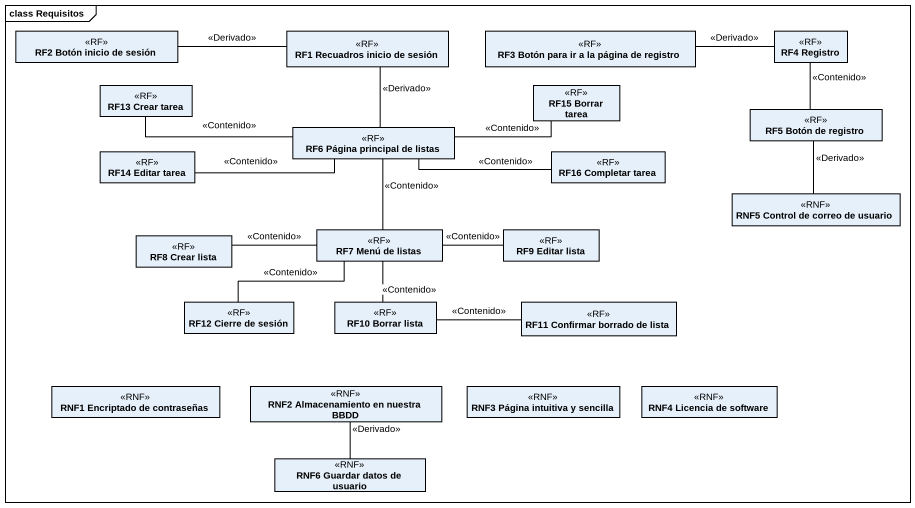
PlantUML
@startuml
mainframe class Requisitos
hide circle
hide empty members
class "RF2 Botón inicio de sesión" as RF2_Botón_inicio_de_sesión <<RF>>
class "RF1 Recuadros inicio de sesión" as RF1_Recuadros_inicio_de <<RF>>
class "RF3 Botón para ir a la página de registro" as RF3_Botón_para_ir_a_la <<RF>>
class "RF4 Registro" as RF4_Registro <<RF>>
class "RF13 Crear tarea" as RF13_Crear_tarea <<RF>>
class "RF15 Borrar tarea" as RF15_Borrar_tarea <<RF>>
class "RF5 Botón de registro" as RF5_Botón_de_registro <<RF>>
class "RF14 Editar tarea" as RF14_Editar_tarea <<RF>>
class "RF6 Página principal de listas" as RF6_Página_principal_de <<RF>>
class "RF16 Completar tarea" as RF16_Completar_tarea <<RF>>
class "RNF5 Control de correo de usuario" as RNF5_Control_de_correo_de <<RNF>>
class "RF8 Crear lista" as RF8_Crear_lista <<RF>>
class "RF7 Menú de listas" as RF7_Menú_de_listas <<RF>>
class "RF9 Editar lista" as RF9_Editar_lista <<RF>>
class "RF12 Cierre de sesión" as RF12_Cierre_de_sesión <<RF>>
class "RF10 Borrar lista" as RF10_Borrar_lista <<RF>>
class "RF11 Confirmar borrado de lista" as RF11_Confirmar_borrado_de <<RF>>
class "RNF1 Encriptado de contraseñas" as RNF1_Encriptado_de <<RNF>>
class "RNF2 Almacenamiento en nuestra BBDD" as RNF2_Almacenamiento_en <<RNF>>
class "RNF3 Página intuitiva y sencilla" as RNF3_Página_intuitiva_y <<RNF>>
class "RNF4 Licencia de software" as RNF4_Licencia_de_software <<RNF>>
class "RNF6 Guardar datos de usuario" as RNF6_Guardar_datos_de <<RNF>>
RF2_Botón_inicio_de_sesión -right- RF1_Recuadros_inicio_de : <<Derivado>>
RF4_Registro -left- RF3_Botón_para_ir_a_la : <<Derivado>>
RF13_Crear_tarea -right- RF6_Página_principal_de : <<Contenido>>
RF15_Borrar_tarea -left- RF6_Página_principal_de : <<Contenido>>
RF5_Botón_de_registro -up- RF4_Registro : <<Contenido>>
RF14_Editar_tarea -right- RF6_Página_principal_de : <<Contenido>>
RF6_Página_principal_de -up- RF1_Recuadros_inicio_de : <<Derivado>>
RF16_Completar_tarea -left- RF6_Página_principal_de : <<Contenido>>
RNF5_Control_de_correo_de -up- RF5_Botón_de_registro : <<Derivado>>
RF8_Crear_lista -right- RF7_Menú_de_listas : <<Contenido>>
RF7_Menú_de_listas -up- RF6_Página_principal_de : <<Contenido>>
RF9_Editar_lista -left- RF7_Menú_de_listas : <<Contenido>>
RF12_Cierre_de_sesión -right- RF7_Menú_de_listas : <<Contenido>>
RF10_Borrar_lista -up- RF7_Menú_de_listas : <<Contenido>>
RF11_Confirmar_borrado_de -left- RF10_Borrar_lista : <<Contenido>>
RNF6_Guardar_datos_de -up- RNF2_Almacenamiento_en : <<Derivado>>
@enduml
